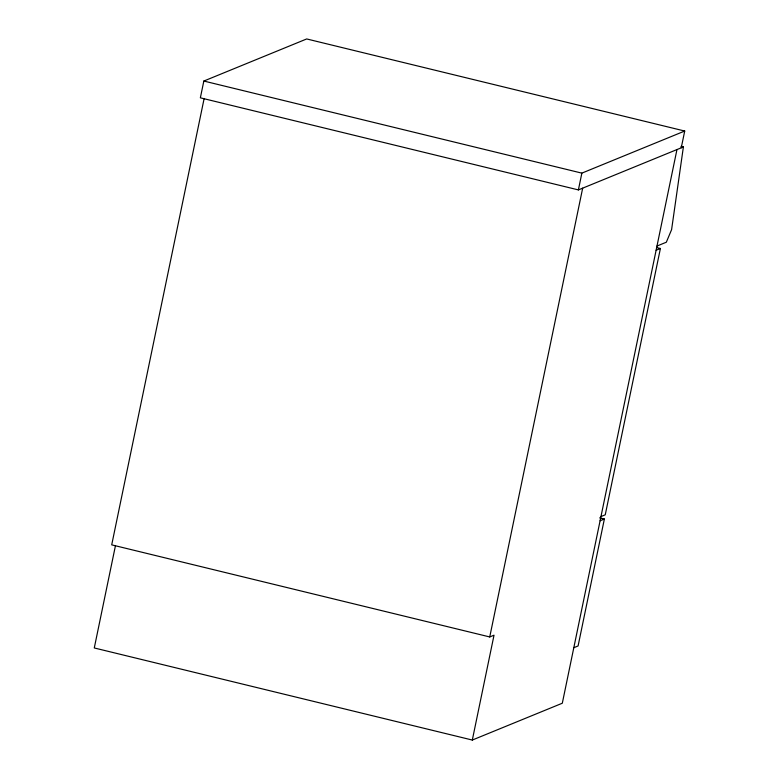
<?xml version="1.0" encoding="UTF-8"?>
<svg xmlns="http://www.w3.org/2000/svg" width="779" height="779" viewBox="0 0 779 779"><rect width="100%" height="100%" fill="white"/><g stroke="black" fill="none" stroke-linecap="round" stroke-linejoin="round"><path stroke-width="1.17" d="M681.031 146.364L683.387 146.939L671.595 229.639L666.327 242.22L656.989 246.037M681.245 147.815L684.722 131.038L306.692 38.95L203.835 81.045L200.359 97.823L578.388 189.91L683.387 146.939M204.156 98.446L111.709 544.862L489.738 636.949L494.022 635.197L472.308 740.05L94.278 647.962L115.496 545.485M578.388 189.91L581.864 173.133L684.722 131.038M489.738 636.949L582.673 188.158M676.961 149.568L562.311 703.223L472.308 740.05M599.655 517.86L604.377 519.009L578.086 645.966L573.802 647.719M656.863 247.615L660.407 248.482L605.244 514.822L600.96 516.574M656.113 250.234L660.407 248.482M600.093 520.771L604.377 519.009M203.835 81.045L581.864 173.133"/></g></svg>
